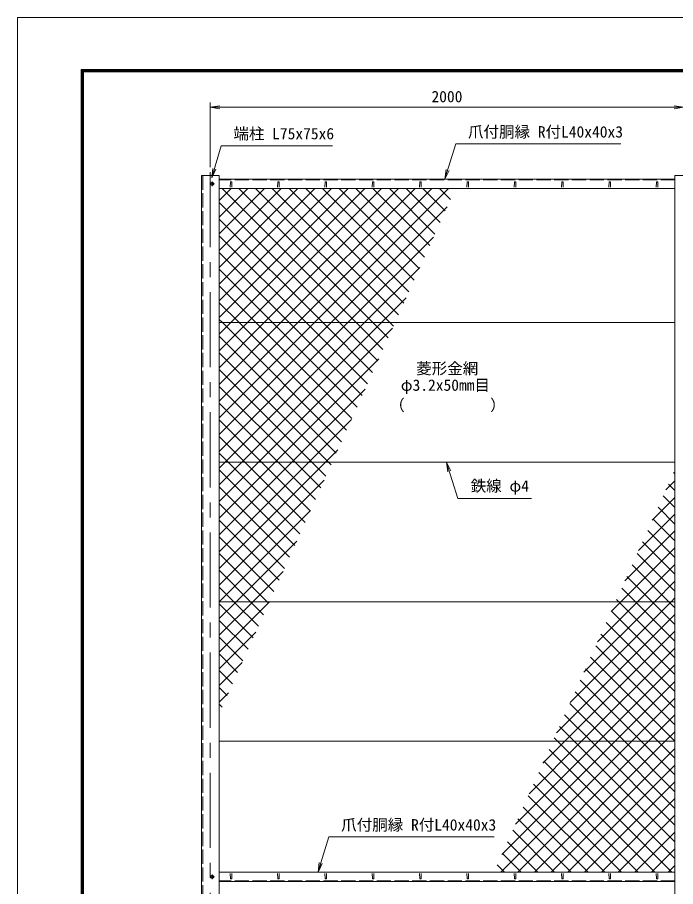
# Model space of a CAD drawing. Units: millimetres, scale not verified. Extents: x -4200 to 4200, y -2970 to 2970.
# Drawn here: x -4200 to -1419, y -705 to 2970 of the extents above; entities that cross this region are included whole.
import ezdxf
from ezdxf.enums import TextEntityAlignment as Align

# ---------------------------------------------------------------- set-up
doc = ezdxf.new("R2010")
doc.units = ezdxf.units.MM
doc.header["$LTSCALE"] = 10
doc.linetypes.add('DASHED', pattern=[7.5, 6, -1.5])
doc.linetypes.add('USER1', pattern=[50.8, 31.75, -6.35, 6.35, -6.35])
for name, color, linetype, lineweight in [('0-0_D-STR1', 1, 'Continuous', 18), ('0-1_D-BMK', 2, 'USER1', 13), ('0-2_D-STR-DIM', 7, 'Continuous', 13), ('0-3_D-STR3', 3, 'Continuous', 13), ('0-6_D-STR-TXT', 7, 'Continuous', 13), ('0-7_0', 7, 'Continuous', 18), ('0-9_D-STR2', 7, 'Continuous', 13), ('0-B_D-TTL', 7, 'Continuous', 18)]:
    doc.layers.add(name, color=color, linetype=linetype, lineweight=lineweight)
doc.styles.add('ＭＳ ゴシック', font='')
doc.styles.get('ＭＳ ゴシック').set_extended_font_data('MS Gothic')

# ---------------------------------------------------------------- blocks, each defined once
blk = doc.blocks.new('_Open')
at = {"layer": '0-7_0'}
blk.add_line((-10, 1.667), (0, 0), dxfattribs=at)
blk.add_lwpolyline([(-10, -1.667), (0, 0), (-10, 0)], dxfattribs=at)

msp = doc.modelspace()

# ---------------------------------------------------------------- linework, layer by layer
at = {"layer": '0-0_D-STR1'}
for p, q in [((-3422.47, 2301.15), (-3422.47, -1068.85)), ((-3347.47, 2301.15), (-3422.47, 2301.15)), ((-3347.47, -1068.85), (-3347.47, 2301.15)), ((-1421.47, 2286.15), (-3347.47, 2286.15)), ((-3347.47, 2246.15), (-1421.47, 2246.15)), ((-3299.97, 2273.02), (-3300.72, 2251.52)), ((-3293.97, 2273.02), (-3293.22, 2251.52)), ((-3099.97, 2273.02), (-3100.72, 2251.52)), ((-3093.97, 2273.02), (-3093.22, 2251.52)), ((-2899.97, 2273.02), (-2900.72, 2251.52)), ((-2893.97, 2273.02), (-2893.22, 2251.52)), ((-2699.97, 2273.02), (-2700.72, 2251.52)), ((-2693.97, 2273.02), (-2693.22, 2251.52)), ((-2499.97, 2273.02), (-2500.72, 2251.52)), ((-2493.97, 2273.02), (-2493.22, 2251.52)), ((-2299.97, 2273.02), (-2300.72, 2251.52)), ((-2293.97, 2273.02), (-2293.22, 2251.52)), ((-2099.97, 2273.02), (-2100.72, 2251.52)), ((-2093.97, 2273.02), (-2093.22, 2251.52)), ((-1899.97, 2273.02), (-1900.72, 2251.52)), ((-1893.97, 2273.02), (-1893.22, 2251.52)), ((-1699.97, 2273.02), (-1700.72, 2251.52)), ((-1693.97, 2273.02), (-1693.22, 2251.52)), ((-1499.97, 2273.02), (-1500.72, 2251.52)), ((-1493.97, 2273.02), (-1493.22, 2251.52)), ((-3347.47, -643.85), (-1421.47, -643.85)), ((-3299.97, -670.72), (-3300.72, -649.22)), ((-3293.97, -670.72), (-3293.22, -649.22)), ((-3099.97, -670.72), (-3100.72, -649.22)), ((-3093.97, -670.72), (-3093.22, -649.22)), ((-2899.97, -670.72), (-2900.72, -649.22)), ((-2893.97, -670.72), (-2893.22, -649.22)), ((-2699.97, -670.72), (-2700.72, -649.22)), ((-2693.97, -670.72), (-2693.22, -649.22)), ((-2499.97, -670.72), (-2500.72, -649.22)), ((-2493.97, -670.72), (-2493.22, -649.22)), ((-2299.97, -670.72), (-2300.72, -649.22)), ((-2293.97, -670.72), (-2293.22, -649.22)), ((-2099.97, -670.72), (-2100.72, -649.22)), ((-2093.97, -670.72), (-2093.22, -649.22)), ((-1899.97, -670.72), (-1900.72, -649.22)), ((-1893.97, -670.72), (-1893.22, -649.22)), ((-1699.97, -670.72), (-1700.72, -649.22)), ((-1693.97, -670.72), (-1693.22, -649.22)), ((-1499.97, -670.72), (-1500.72, -649.22)), ((-1493.97, -670.72), (-1493.22, -649.22)), ((-1421.47, -683.85), (-3347.47, -683.85))]:
    msp.add_line(p, q, dxfattribs=at)
at = {"layer": '0-0_D-STR1', "linetype": 'DASHED'}
for p, q in [((-3416.47, 2301.15), (-3416.47, -1068.85)), ((-1421.47, 2283.15), (-3347.47, 2283.15)), ((-1421.47, -680.85), (-3347.47, -680.85))]:
    msp.add_line(p, q, dxfattribs=at)
at = {"layer": '0-0_D-STR1'}
msp.add_lwpolyline([(-1421.47, -1068.85), (-1421.47, 2301.15), (-1348.47, 2301.15)], dxfattribs=at)
for centre, start, end in [((-3296.97, 2271.77), 22.61986, 157.38014), ((-3096.97, 2271.77), 22.61986, 157.38014), ((-2896.97, 2271.77), 22.61986, 157.38014), ((-2696.97, 2271.77), 22.61986, 157.38014), ((-2496.97, 2271.77), 22.61986, 157.38014), ((-2296.97, 2271.77), 22.61986, 157.38014), ((-2096.97, 2271.77), 22.61986, 157.38014), ((-1896.97, 2271.77), 22.61986, 157.38014), ((-1696.97, 2271.77), 22.61986, 157.38014), ((-1496.97, 2271.77), 22.61986, 157.38014), ((-3296.97, -669.47), 202.61986, 337.38014), ((-3096.97, -669.47), 202.61986, 337.38014), ((-2896.97, -669.47), 202.61986, 337.38014), ((-2696.97, -669.47), 202.61986, 337.38014), ((-2496.97, -669.47), 202.61986, 337.38014), ((-2296.97, -669.47), 202.61986, 337.38014), ((-2096.97, -669.47), 202.61986, 337.38014), ((-1896.97, -669.47), 202.61986, 337.38014), ((-1696.97, -669.47), 202.61986, 337.38014), ((-1496.97, -669.47), 202.61986, 337.38014)]:
    msp.add_arc(centre, 3.25, start, end, dxfattribs=at)
at = {"layer": '0-1_D-BMK'}
for p, q in [((-3384.97, 2316.15), (-3384.97, -1083.85)), ((-3367.47, 2266.15), (-3387.47, 2266.15)), ((-3377.47, 2276.15), (-3377.47, 2256.15)), ((-3377.47, -653.85), (-3377.47, -673.85)), ((-3367.47, -663.85), (-3387.47, -663.85))]:
    msp.add_line(p, q, dxfattribs=at)
at = {"layer": '0-2_D-STR-DIM'}
for p, q in [((-3384.97, 2336.15), (-3384.97, 2609.93)), ((-3384.97, 2589.93), (-1384.97, 2589.93))]:
    msp.add_line(p, q, dxfattribs=at)
at = {"layer": '0-3_D-STR3'}
for p, q in [((-3377.47, 2273.65), (-3383.97, 2269.9)), ((-3383.97, 2269.9), (-3383.97, 2262.4)), ((-3383.97, 2262.4), (-3377.47, 2258.64)), ((-3370.97, 2269.9), (-3377.47, 2273.65)), ((-3377.47, 2258.64), (-3370.97, 2262.4)), ((-3370.97, 2262.4), (-3370.97, 2269.9)), ((-1421.47, 1679.4), (-3347.47, 1679.4)), ((-1421.47, 1089.4), (-3347.47, 1089.4)), ((-1421.47, 499.4), (-3347.47, 499.4)), ((-1421.47, -90.6), (-3347.47, -90.6)), ((-3377.47, -656.35), (-3383.97, -660.1)), ((-3383.97, -660.1), (-3383.97, -667.6)), ((-3370.97, -660.1), (-3377.47, -656.35)), ((-3370.97, -667.6), (-3370.97, -660.1)), ((-3383.97, -667.6), (-3377.47, -671.36)), ((-3377.47, -671.36), (-3370.97, -667.6))]:
    msp.add_line(p, q, dxfattribs=at)
for centre in [(-3377.47, 2266.15), (-3377.47, -663.85)]:
    msp.add_circle(centre, 6.25, dxfattribs=at)
at = {"layer": '0-6_D-STR-TXT'}
for points in [[(-2868.62, 2427.44), (-3339.6, 2427.44), (-3377.68, 2293.17)], [(-1650.07, 2435.02), (-2347.95, 2435.02), (-2393.31, 2288.06)], [(-2026.95, 935.77), (-2338.28, 935.77), (-2386.37, 1087.49)], [(-2185.85, -494.98), (-2883.73, -494.98), (-2929.09, -641.94)]]:
    msp.add_lwpolyline(points, dxfattribs=at)
at = {"layer": '0-9_D-STR2'}
for p, q in [((-3347.47, 2195.88), (-3297.2, 2246.15)), ((-3347.47, 2125.17), (-3226.49, 2246.15)), ((-3347.47, 2054.46), (-3155.78, 2246.15)), ((-3347.47, 1983.74), (-3085.07, 2246.15)), ((-3347.47, 1913.03), (-3014.36, 2246.15)), ((-3347.47, 1842.32), (-2943.65, 2246.15)), ((-3347.47, 1771.61), (-2872.94, 2246.15)), ((-3347.47, 1700.9), (-2802.23, 2246.15)), ((-2768.28, 1679.4), (-3335.03, 2246.15)), ((-3298.27, 1679.4), (-2731.52, 2246.15)), ((-2697.57, 1679.4), (-3264.32, 2246.15)), ((-3227.56, 1679.4), (-2660.81, 2246.15)), ((-2626.86, 1679.4), (-3193.61, 2246.15)), ((-3156.85, 1679.4), (-2590.1, 2246.15)), ((-2589.39, 1712.65), (-3122.9, 2246.15)), ((-3086.14, 1679.4), (-2519.39, 2246.15)), ((-2567.46, 1761.42), (-3052.19, 2246.15)), ((-3015.43, 1679.4), (-2448.68, 2246.15)), ((-2545.53, 1810.2), (-2981.48, 2246.15)), ((-2944.71, 1679.4), (-2377.96, 2246.15)), ((-2523.59, 1858.97), (-2910.77, 2246.15)), ((-2501.66, 1907.75), (-2840.06, 2246.15)), ((-2479.72, 1956.52), (-2769.34, 2246.15)), ((-2457.79, 2005.3), (-2698.63, 2246.15)), ((-2435.85, 2054.08), (-2627.92, 2246.15)), ((-2413.92, 2102.85), (-2557.21, 2246.15)), ((-2391.98, 2151.63), (-2486.5, 2246.15)), ((-2370.05, 2200.4), (-2415.79, 2246.15)), ((-2838.99, 1679.4), (-3347.47, 2187.88)), ((-2874, 1679.4), (-2383.98, 2169.42)), ((-2909.7, 1679.4), (-3347.47, 2117.17)), ((-2980.41, 1679.4), (-3347.47, 2046.46)), ((-2803.29, 1679.4), (-2441.77, 2040.93)), ((-3051.12, 1679.4), (-3347.47, 1975.75)), ((-2732.58, 1679.4), (-2499.55, 1912.43)), ((-3121.83, 1679.4), (-3347.47, 1905.04)), ((-3192.54, 1679.4), (-3347.47, 1834.33)), ((-2661.87, 1679.4), (-2557.34, 1783.93)), ((-3263.25, 1679.4), (-3347.47, 1763.62)), ((-3333.97, 1679.4), (-3347.47, 1692.91)), ((-3347.47, 1630.19), (-3298.27, 1679.4)), ((-3347.47, 1559.48), (-3227.56, 1679.4)), ((-3347.47, 1488.77), (-3156.85, 1679.4)), ((-3347.47, 1418.06), (-3086.14, 1679.4)), ((-3347.47, 1347.35), (-3015.43, 1679.4)), ((-3347.47, 1276.64), (-2944.71, 1679.4)), ((-3347.47, 1205.93), (-2874, 1679.4)), ((-3347.47, 1135.22), (-2803.29, 1679.4)), ((-2830.68, 1176.11), (-3333.97, 1679.4)), ((-3322.58, 1089.4), (-2732.58, 1679.4)), ((-2808.74, 1224.89), (-3263.25, 1679.4)), ((-3251.87, 1089.4), (-2661.87, 1679.4)), ((-2786.81, 1273.66), (-3192.54, 1679.4)), ((-3181.16, 1089.4), (-2615.12, 1655.44)), ((-2764.87, 1322.44), (-3121.83, 1679.4)), ((-2742.94, 1371.21), (-3051.12, 1679.4)), ((-2721, 1419.99), (-2980.41, 1679.4)), ((-2699.07, 1468.77), (-2909.7, 1679.4)), ((-2677.13, 1517.54), (-2838.99, 1679.4)), ((-2655.2, 1566.32), (-2768.28, 1679.4)), ((-2633.26, 1615.09), (-2697.57, 1679.4)), ((-2611.33, 1663.87), (-2626.86, 1679.4)), ((-2852.61, 1127.33), (-3347.47, 1622.2)), ((-2885.39, 1089.4), (-3347.47, 1551.49)), ((-3110.45, 1089.4), (-2672.91, 1526.94)), ((-2956.1, 1089.4), (-3347.47, 1480.78)), ((-3026.81, 1089.4), (-3347.47, 1410.06)), ((-3039.74, 1089.4), (-2730.69, 1398.45)), ((-3097.52, 1089.4), (-3347.47, 1339.35)), ((-3168.23, 1089.4), (-3347.47, 1268.64)), ((-2969.03, 1089.4), (-2788.48, 1269.95)), ((-3238.94, 1089.4), (-3347.47, 1197.93)), ((-2898.32, 1089.4), (-2846.26, 1141.45)), ((-3309.65, 1089.4), (-3347.47, 1127.22)), ((-3347.47, 1064.51), (-3322.58, 1089.4)), ((-3347.47, 993.8), (-3251.87, 1089.4)), ((-3347.47, 923.08), (-3181.16, 1089.4)), ((-3347.47, 852.37), (-3110.45, 1089.4)), ((-3347.47, 781.66), (-3039.74, 1089.4)), ((-3347.47, 710.95), (-2969.03, 1089.4)), ((-3347.47, 640.24), (-2898.32, 1089.4)), ((-3006.16, 785.9), (-3309.65, 1089.4)), ((-2984.22, 834.68), (-3238.94, 1089.4)), ((-2962.29, 883.45), (-3168.23, 1089.4)), ((-2940.35, 932.23), (-3097.52, 1089.4)), ((-2918.42, 981.01), (-3026.81, 1089.4)), ((-2896.48, 1029.78), (-2956.1, 1089.4)), ((-2874.55, 1078.56), (-2885.39, 1089.4)), ((-3028.09, 737.13), (-3347.47, 1056.51)), ((-1421.47, 1039.7), (-1426.83, 1045.06)), ((-3347.47, 569.53), (-2904.05, 1012.96)), ((-1459.36, 972.72), (-1421.47, 1010.61)), ((-1421.47, 968.99), (-1448.76, 996.28)), ((-3050.02, 688.35), (-3347.47, 985.8)), ((-1517.14, 844.23), (-1421.47, 939.9)), ((-1421.47, 898.28), (-1470.7, 947.5)), ((-3071.96, 639.58), (-3347.47, 915.09)), ((-3346.9, 499.4), (-2961.83, 884.46)), ((-1421.47, 827.57), (-1492.63, 898.73)), ((-1574.93, 715.73), (-1421.47, 869.19)), ((-1421.47, 756.86), (-1514.57, 849.95)), ((-3093.89, 590.8), (-3347.47, 844.38)), ((-3115.83, 542.02), (-3347.47, 773.67)), ((-1632.71, 587.24), (-1421.47, 798.47)), ((-1421.47, 686.15), (-1536.5, 801.18)), ((-3276.19, 499.4), (-3019.62, 755.97)), ((-1421.47, 615.44), (-1558.44, 752.4)), ((-3143.91, 499.4), (-3347.47, 702.96)), ((-1649.84, 499.4), (-1421.47, 727.76)), ((-1421.47, 544.72), (-1580.37, 703.62)), ((-3214.63, 499.4), (-3347.47, 632.25)), ((-3205.48, 499.4), (-3077.4, 627.47)), ((-1579.13, 499.4), (-1421.47, 657.05)), ((-1517.57, 499.4), (-1624.24, 606.07)), ((-3285.34, 499.4), (-3347.47, 561.54)), ((-1588.28, 499.4), (-1646.18, 557.3)), ((-1508.42, 499.4), (-1421.47, 586.34)), ((-3347.47, 498.82), (-3346.9, 499.4)), ((-3347.47, 428.11), (-3276.19, 499.4)), ((-3347.47, 357.4), (-3205.48, 499.4)), ((-3347.47, 286.69), (-3135.19, 498.97)), ((-3203.57, 346.92), (-3347.47, 490.83)), ((-3181.63, 395.7), (-3285.34, 499.4)), ((-3159.7, 444.47), (-3214.63, 499.4)), ((-3137.76, 493.25), (-3143.91, 499.4)), ((-1806.07, 201.75), (-1508.42, 499.4)), ((-1748.28, 330.24), (-1579.13, 499.4)), ((-1690.5, 458.74), (-1649.84, 499.4)), ((-1658.99, 499.4), (-1668.11, 508.52)), ((-1421.47, 261.88), (-1658.99, 499.4)), ((-1421.47, 332.59), (-1588.28, 499.4)), ((-1421.47, 403.3), (-1517.57, 499.4)), ((-1921.64, -55.24), (-1421.47, 444.92)), ((-1421.47, 191.17), (-1690.05, 459.74)), ((-3225.5, 298.14), (-3347.47, 420.12)), ((-1421.47, 120.46), (-1711.98, 410.97)), ((-3347.47, 215.98), (-3192.97, 370.48)), ((-1886.29, -90.6), (-1421.47, 374.21)), ((-3247.44, 249.37), (-3347.47, 349.4)), ((-1421.47, 49.75), (-1733.92, 362.19)), ((-1815.58, -90.6), (-1421.47, 303.5)), ((-1421.47, -20.96), (-1755.85, 313.42)), ((-3269.37, 200.59), (-3347.47, 278.69)), ((-3347.47, 145.27), (-3250.76, 241.98)), ((-1744.87, -90.6), (-1421.47, 232.79)), ((-3291.31, 151.82), (-3347.47, 207.98)), ((-1493.25, -90.6), (-1799.72, 215.86)), ((-1563.97, -90.6), (-1821.66, 167.09)), ((-1674.16, -90.6), (-1421.47, 162.08)), ((-3313.24, 103.04), (-3347.47, 137.27)), ((-3347.47, 74.56), (-3308.54, 113.49)), ((-1634.68, -90.6), (-1843.59, 118.31)), ((-1603.44, -90.6), (-1421.47, 91.37)), ((-3335.18, 54.26), (-3347.47, 66.56)), ((-1705.39, -90.6), (-1865.53, 69.54)), ((-1776.1, -90.6), (-1887.46, 20.76)), ((-1532.73, -90.6), (-1421.47, 20.66)), ((-1846.81, -90.6), (-1909.4, -28.01)), ((-2156.69, -643.85), (-1603.44, -90.6)), ((-2152.78, -569.23), (-1674.16, -90.6)), ((-2095, -440.73), (-1744.87, -90.6)), ((-2085.98, -643.85), (-1532.73, -90.6)), ((-2037.21, -312.24), (-1815.58, -90.6)), ((-1979.43, -183.74), (-1886.29, -90.6)), ((-1421.47, -515.94), (-1846.81, -90.6)), ((-1421.47, -445.22), (-1776.1, -90.6)), ((-1421.47, -374.51), (-1705.39, -90.6)), ((-1421.47, -303.8), (-1634.68, -90.6)), ((-1421.47, -233.09), (-1563.97, -90.6)), ((-1421.47, -162.38), (-1493.25, -90.6)), ((-1434.98, -643.85), (-1953.26, -125.57)), ((-1944.56, -643.85), (-1421.47, -120.76)), ((-1505.69, -643.85), (-1975.2, -174.34)), ((-1873.85, -643.85), (-1421.47, -191.47)), ((-1576.4, -643.85), (-1997.13, -223.12)), ((-1647.11, -643.85), (-2019.07, -271.89)), ((-1803.14, -643.85), (-1421.47, -262.19)), ((-1717.82, -643.85), (-2041, -320.67)), ((-1732.43, -643.85), (-1421.47, -332.9)), ((-1788.53, -643.85), (-2062.94, -369.45)), ((-1661.72, -643.85), (-1421.47, -403.61)), ((-1859.24, -643.85), (-2084.87, -418.22)), ((-1929.95, -643.85), (-2106.81, -467)), ((-1591.01, -643.85), (-1421.47, -474.32)), ((-2000.66, -643.85), (-2128.74, -515.77)), ((-1520.3, -643.85), (-1421.47, -545.03)), ((-2071.38, -643.85), (-2150.68, -564.55)), ((-2142.09, -643.85), (-2172.61, -613.33)), ((-1449.59, -643.85), (-1421.47, -615.74))]:
    msp.add_line(p, q, dxfattribs=at)
for points in [[(-1421.47, 474.01), (-1446.86, 499.4), (-1602.31, 654.85)], [(-1863.85, 73.25), (-1437.71, 499.4), (-1421.47, 515.63)], [(-1421.47, -91.67), (-1422.54, -90.6), (-1777.79, 264.64)], [(-2015.27, -643.85), (-1462.02, -90.6), (-1421.47, -50.05)], [(-1421.47, -586.65), (-1917.52, -90.6), (-1931.33, -76.79)]]:
    msp.add_lwpolyline(points, dxfattribs=at)
at = {"layer": '0-B_D-TTL', "color": 2}
msp.add_lwpolyline([(-4200, 2970), (4200, 2970), (4200, -2970), (-4200, -2970)], close=True, dxfattribs=at)
at = {"layer": '0-B_D-TTL'}
for points in [[(-3930, 2750), (3930, 2750), (3930, -2750), (-3930, -2750)], [(-3927.5, 2747.5), (3927.5, 2747.5), (3927.5, -2747.5), (-3927.5, -2747.5)], [(-3925, 2745), (3925, 2745), (3925, -2745), (-3925, -2745)], [(-3922.5, 2742.5), (3922.5, 2742.5), (3922.5, -2742.5), (-3922.5, -2742.5)], [(-3920, 2740), (3920, 2740), (3920, -2740), (-3920, -2740)]]:
    msp.add_lwpolyline(points, close=True, dxfattribs=at)

# ---------------------------------------------------------------- block references
at = {"layer": '0-2_D-STR-DIM', "xscale": 4, "yscale": 4, "rotation": 180}
msp.add_blockref('_Open', (-3384.97, 2589.93), dxfattribs=at)
at = {"layer": '0-2_D-STR-DIM', "xscale": 4, "yscale": 4}
msp.add_blockref('_Open', (-1384.97, 2589.93), dxfattribs=at)
at = {"layer": '0-6_D-STR-TXT', "xscale": 4, "yscale": 4}
for p, rotation in [((-3378.23, 2291.24), 254.16392), ((-2393.9, 2286.15), 252.84683), ((-2386.97, 1089.4), 107.58773), ((-2929.68, -643.85), 252.84683)]:
    msp.add_blockref('_Open', p, dxfattribs=dict(at, rotation=rotation))

# ---------------------------------------------------------------- texts
at = {"layer": '0-2_D-STR-DIM', "style": 'ＭＳ ゴシック'}
msp.add_text('2000', height=48.09, dxfattribs=at).set_placement((-2450.24, 2596.68), align=Align.BOTTOM_LEFT)
at = {"layer": '0-6_D-STR-TXT', "style": 'ＭＳ ゴシック'}
for s, p in [('端柱 L75x75x6', (-3287.4, 2440.02)), ('爪付胴縁 R付L40x40x3', (-2296.01, 2447.6)), ('菱形金網', (-2514.92, 1447.18)), ('φ3.2x50mm目', (-2579.9, 1376.75)), ('（\u3000\u3000   \u3000\u3000）', (-2628.63, 1292.27)), ('鉄線 φ4', (-2284.56, 950.64)), ('爪付胴縁 R付L40x40x3', (-2831.79, -482.4))]:
    msp.add_text(s, height=48.09, dxfattribs=at).set_placement(p, align=Align.BOTTOM_LEFT)

doc.saveas('drawing.dxf')
